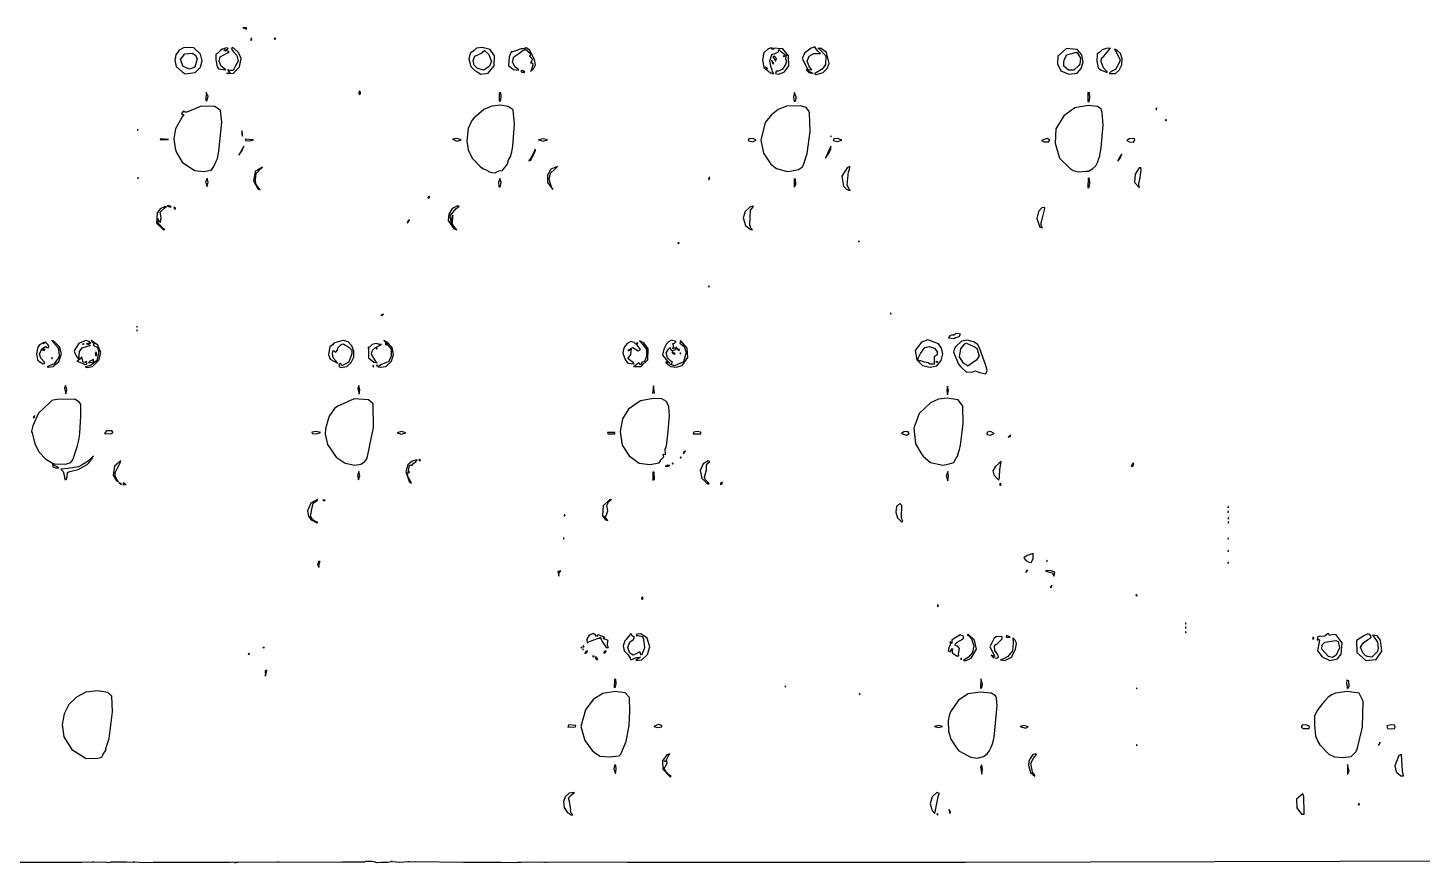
# Model space of a CAD drawing. Extents: x -33 to 316, y 14 to 132.
# Drawn here: x 132.1 to 222.3, y 13.9 to 68 of the extents above; entities that cross this region are included whole.
import ezdxf

# ---------------------------------------------------------------- set-up
doc = ezdxf.new("R2010")
doc.units = 0
doc.layers.add('Layer_1', color=7, linetype='CONTINUOUS')

msp = doc.modelspace()

# ---------------------------------------------------------------- linework, layer by layer
at = {"layer": 'Layer_1', "color": 7}
for points in [[(146.24125, 67.99885), (146.00614, 68.00085), (146.23317, 67.91825), (146.24117, 67.99845)], [(146.5988, 67.28781), (146.5565, 67.34631), (146.5142, 67.23548), (146.5565, 67.17698), (146.5988, 67.28781)], [(148.14397, 67.28581), (148.07317, 67.35881), (148.02567, 67.28361), (148.14396, 67.28561)], [(142.92006, 65.11359), (143.26356, 65.45709), (143.379344, 65.867499), (143.27156, 66.29152), (142.840395, 66.704658), (142.20541, 66.73408), (141.886874, 66.5538), (141.679953, 66.250261), (141.60907, 65.882487), (141.69865, 65.5095), (142.10959, 65.14276), (142.15379, 65.10686), (142.27021, 65.02606), (142.92009, 65.11356)], [(142.15511, 65.49314), (141.962765, 65.95495), (142.25141, 66.31914), (142.73644, 66.36804), (142.94537, 66.238374), (143.048984, 65.996905), (142.89361, 65.45084), (142.54923, 65.33443), (142.1551, 65.49318)], [(144.90547, 65.28912), (144.82337, 65.35462), (144.6117, 65.52827), (144.482214, 65.822098), (144.55, 66.11819), (145.0057, 66.39261), (145.119608, 66.456111), (145.0007, 66.52463), (144.82688, 66.52163), (144.78878, 66.56953), (144.94144, 66.61203), (145.07482, 66.67023), (144.93724, 66.71433), (144.78557, 66.64563), (144.66915, 66.63003), (144.54989, 66.50896), (144.3984, 66.36446), (144.25115, 66.27286), (144.26485, 65.9411), (144.34865, 65.48234), (144.42715, 65.33985), (144.90555, 65.28895)], [(145.39785, 65.06471), (145.793559, 65.470241), (145.89346, 66.02083), (145.730479, 66.41117), (145.44125, 66.67503), (145.318238, 66.721293), (145.27987, 66.63353), (145.4346, 66.43944), (145.59385, 66.23036), (145.64215, 66.13866), (145.69915, 65.84793), (145.54078, 65.54599), (145.376343, 65.24774), (145.1821, 65.24916), (145.00418, 65.27786), (145.12208, 65.16499), (145.18058, 65.12269), (145.05108, 65.08039), (144.94774, 65.03809), (145.39783, 65.06479)], [(161.88033, 65.08001), (162.2824, 65.546566), (162.29795, 66.18533), (162.012931, 66.594083), (161.4995, 66.72523), (161.123828, 66.683681), (160.98391, 66.54734), (160.89651, 66.46874), (160.71524, 66.36291), (160.62464, 65.99055), (160.755373, 65.490876), (161.02619, 65.24003), (161.16149, 65.16683), (161.414643, 65.002086), (161.88039, 65.07993)], [(161.20262, 65.37174), (160.973455, 65.589845), (160.90743, 65.88865), (161.01367, 66.16415), (161.50159, 66.39273), (161.56469, 66.47393), (161.63589, 66.53163), (161.92338, 66.28444), (161.98658, 66.1119), (162.05008, 65.91656), (162.09268, 65.84246), (161.97995, 65.53009), (161.602285, 65.264401), (161.20254, 65.3718)], [(164.80907, 65.34192), (164.95032, 65.6065), (164.88952, 65.93645), (164.57421, 66.5519), (164.334934, 66.708631), (164.19162, 66.66518), (164.10632, 66.64228), (164.02582, 66.65248), (163.48288, 66.46047), (163.37067, 66.45847), (163.23638, 66.10649), (163.2024, 65.55848), (163.52032, 65.31416), (163.87083, 65.27066), (163.81563, 65.33416), (163.62034, 65.47871), (163.452191, 65.810683), (163.55204, 66.12929), (163.86807, 66.33622), (164.0516, 66.48019), (164.1455, 66.56249), (164.25176, 66.58299), (164.27696, 66.64649), (164.61649, 66.34065), (164.61249, 66.23794), (164.55529, 66.17004), (164.66404, 66.06147), (164.75753, 65.97598), (164.69574, 65.84216), (164.63224, 65.74776), (164.69574, 65.73046), (164.76214, 65.72446), (164.78104, 65.57182), (164.68844, 65.30724), (164.619151, 65.16983), (164.8085, 65.34184)], [(180.38076, 65.05774), (180.29336, 65.16653), (180.25836, 65.27645), (180.20816, 65.43474), (180.10596, 65.86282), (180.23296, 66.27), (180.4654, 66.348), (180.67429, 66.46016), (180.699703, 66.598806), (180.77349, 66.52176), (180.91602, 66.41024), (181.161668, 66.243513), (181.13565, 66.02169), (181.15425, 65.94619), (181.18545, 65.82838), (181.12555, 65.63086), (180.93566, 65.33453), (180.67527, 65.20065), (180.51778, 65.19365), (180.485515, 65.053591), (180.69097, 64.99616), (181.070513, 65.157839), (181.33508, 65.55198), (181.33056, 66.197364), (180.94948, 66.64807), (180.2961, 66.68947), (180.3409, 66.64717), (180.3596, 66.60487), (180.25376, 66.62357), (180.194038, 66.709474), (180.00548, 66.65017), (179.729266, 66.385594), (179.62916, 65.93366), (179.71936, 65.44632), (180.14772, 65.09615), (180.25583, 65.05725), (180.38074, 65.05825)], [(180.3808, 65.72559), (180.3173, 65.78459), (180.2538, 65.87039), (180.2171, 65.90919), (180.3005, 65.68481), (180.3808, 65.72551)], [(180.53858, 66.00889), (180.41264, 66.16764), (180.298384, 66.1078), (180.36214, 66.05396), (180.40074, 66.00956), (180.48434, 65.84226), (180.53854, 66.00885)], [(181.09077, 66.17291), (181.04047, 66.22321), (180.97347, 66.15621), (181.09077, 66.17301)], [(182.83614, 65.27622), (182.68797, 65.46684), (182.5398, 65.83791), (182.65918, 66.17277), (182.954726, 66.348095), (183.25187, 66.35179), (183.39391, 66.34079), (183.19597, 66.52619), (183.09787, 66.65756), (183.030491, 66.767023), (182.79284, 66.68366), (182.349288, 66.372874), (182.2011, 66.01249), (182.57142, 65.3162), (182.8361, 65.2762)], [(183.566573, 65.11222), (183.819612, 65.371893), (183.944402, 65.700479), (183.782103, 66.40204), (183.444513, 66.676561), (183.217143, 66.68895), (183.296843, 66.64665), (183.726983, 66.19718), (183.722983, 65.62162), (183.508958, 65.327455), (183.141333, 65.1199), (182.998164, 65.045796), (183.110933, 64.98457), (183.566203, 65.11225)], [(200.00951, 65.0779), (200.260323, 65.364124), (200.39187, 65.77529), (200.307086, 66.246311), (199.99701, 66.6034), (199.32094, 66.6663), (198.75743, 66.17437), (198.736411, 65.664216), (198.95237, 65.22298), (199.467751, 65.005526), (200.00951, 65.07794)], [(199.45193, 65.25935), (199.143259, 65.519658), (199.13443, 65.7789), (199.17673, 65.98527), (199.34125, 66.25794), (199.65356, 66.35044), (199.85277, 66.41234), (200.00247, 66.41034), (200.217539, 66.03754), (200.17157, 65.65844), (200.10807, 65.5575), (199.78276, 65.2554), (199.4519, 65.2594)], [(201.93697, 65.15504), (201.88617, 65.21074), (201.71683, 65.41888), (201.5475, 65.82045), (201.57149, 66.036981), (201.72742, 66.16721), (202.16527, 66.67789), (201.87659, 66.66239), (201.62221, 66.56979), (201.48616, 66.45421), (201.3024, 66.31852), (201.2716, 65.84614), (201.3655, 65.41527), (201.52197, 65.28432), (201.94758, 65.11469), (201.93698, 65.15499)], [(202.48683, 65.05056), (202.7262, 65.26104), (202.898206, 65.616488), (202.921184, 66.002293), (202.80406, 66.349011), (202.55576, 66.5872), (202.41585, 66.6308), (202.47946, 66.5073), (202.67691, 66.15507), (202.78777, 65.91292), (202.71037, 65.68533), (202.477289, 65.314229), (202.19791, 65.17655), (202.07145, 65.05725), (202.48676, 65.05025)], [(164.26552, 65.13964), (164.11775, 65.24961), (164.002445, 65.212071), (164.07185, 65.126), (164.26548, 65.1396)], [(179.87191, 65.39892), (179.84211, 65.48722), (179.91311, 65.42272), (179.94186, 65.33759), (179.87191, 65.39892)], [(182.91728, 65.05342), (182.4723, 65.29204), (182.63967, 65.11944), (182.91728, 65.05344)], [(143.76247, 63.58016), (143.64376, 63.83271), (143.62146, 63.29073), (143.70276, 63.30543), (143.76246, 63.58015)], [(153.628293, 63.87125), (153.538204, 63.910613), (153.517753, 63.79765), (153.538353, 63.68488), (153.611953, 63.73568), (153.628353, 63.87129)], [(162.7278, 63.53266), (162.693629, 63.812128), (162.60293, 63.77196), (162.58673, 63.28822), (162.67143, 63.26002), (162.72783, 63.53269)], [(181.79444, 63.2846), (181.82014, 63.51397), (181.70977, 63.81031), (181.65077, 63.5422), (181.67897, 63.24587), (181.79438, 63.28457)], [(200.82715, 63.48222), (200.790696, 63.797803), (200.70145, 63.81031), (200.68665, 63.24587), (200.77135, 63.21767), (200.82715, 63.48225)], [(143.95124, 58.79311), (144.10802, 58.99501), (144.24752, 59.26453), (144.31012, 59.40731), (144.36682, 59.54489), (144.45842, 60.02114), (144.65151, 61.89325), (144.56231, 62.64597), (144.19801, 62.92067), (143.30382, 62.94097), (142.3752, 62.54769), (142.23849, 62.53709), (142.209709, 62.620229), (142.10424, 62.55459), (142.030509, 62.44959), (142.11124, 62.41299), (142.1909, 62.373278), (142.08924, 62.24289), (141.6436, 61.46049), (141.549983, 60.810525), (141.62, 60.21165), (141.6873, 59.96887), (142.0855, 59.31081), (142.87218, 58.76231), (143.487538, 58.696853), (143.95102, 58.79311)], [(162.40666, 58.66049), (162.56674, 58.75139), (162.80189, 58.77649), (162.85479, 58.84479), (163.13159, 59.18993), (163.17989, 59.32751), (163.18789, 59.40711), (163.34571, 59.6919), (163.35691, 59.7631), (163.41811, 59.95749), (163.48911, 60.35966), (163.59097, 61.76399), (163.50787, 62.69532), (163.178347, 62.921569), (162.68867, 63.000439), (162.130631, 62.931099), (161.59602, 62.71272), (160.94943, 62.16162), (160.83027, 61.99831), (160.59172, 61.49797), (160.49632, 60.6819), (160.579425, 60.105176), (160.84256, 59.55915), (161.36965, 59.0262), (161.44215, 58.9627), (161.53605, 58.8979), (161.68777, 58.8344), (161.85105, 58.7722), (161.90865, 58.7108), (162.10521, 58.634), (162.37689, 58.6107), (162.40629, 58.6606)], [(181.54497, 58.75741), (181.97425, 58.83811), (182.22097, 59.01562), (182.30397, 59.1957), (182.49109, 59.73415), (182.53009, 59.87885), (182.72269, 61.288498), (182.67487, 62.5097), (182.61797, 62.66422), (182.456776, 62.844531), (182.099085, 62.964495), (181.20217, 62.94305), (180.653079, 62.720568), (180.21102, 62.37408), (179.81452, 61.88387), (179.53446, 60.73918), (179.712381, 59.891364), (180.1868, 59.18172), (180.549571, 58.898866), (180.93458, 58.78909), (181.16923, 58.72159), (181.26353, 58.70979), (181.545, 58.75739)], [(200.5923, 58.73434), (200.75832, 58.73234), (200.84562, 58.78204), (201.02366, 58.90771), (201.21096, 59.0797), (201.33398, 59.32326), (201.41538, 59.55609), (201.46158, 59.72542), (201.56158, 60.25459), (201.687045, 61.703135), (201.61868, 62.52564), (201.56128, 62.73321), (201.320848, 62.906363), (200.7219, 62.98266), (199.857595, 62.825623), (199.1309, 62.31412), (198.63186, 61.46886), (198.56993, 60.545729), (198.8617, 59.57726), (199.54776, 58.90953), (199.75423, 58.77453), (200.094945, 58.677311), (200.59223, 58.73463)], [(205.12838, 62.82581), (205.08358, 62.72202), (205.13488, 62.72302), (205.12788, 62.82532)], [(139.21939, 61.44762), (139.19379, 61.42202), (139.21599, 61.36642), (139.21899, 61.44752)], [(205.7808, 62.03226), (205.7385, 62.07456), (205.6962, 62.03226), (205.7385, 61.98996), (205.7808, 62.03226)], [(141.2013, 60.78352), (140.68508, 60.82852), (140.65198, 60.76072), (141.20131, 60.78352)], [(145.98497, 61.18566), (145.93427, 61.33953), (145.94227, 61.14333), (145.99297, 60.98945), (145.98497, 61.18566)], [(146.70464, 60.763), (146.1561, 60.8077), (146.177421, 60.718911), (146.43767, 60.70108), (146.70464, 60.76298)], [(160.14547, 60.76243), (159.87483, 60.84713), (159.58142, 60.78773), (159.87736, 60.67776), (160.14547, 60.76246)], [(165.72541, 60.75183), (165.43714, 60.82593), (165.14886, 60.75183), (165.43714, 60.67773), (165.72541, 60.75183)], [(179.23017, 60.7307), (179.00497, 60.83695), (178.749308, 60.812359), (178.70114, 60.70322), (178.98542, 60.63542), (179.23017, 60.73072)], [(184.09272, 61.0243), (184.06712, 60.9987), (184.08932, 60.9431), (184.09232, 61.0242)], [(184.7623, 60.7413), (184.51272, 60.8388), (184.247373, 60.819789), (184.21583, 60.70411), (184.50297, 60.64411), (184.7623, 60.74121)], [(198.23716, 60.7357), (198.059, 60.83934), (197.69514, 60.72172), (197.85389, 60.62732), (198.158426, 60.634985), (198.23716, 60.73574)], [(203.74103, 60.7307), (203.692335, 60.841519), (203.38897, 60.8122), (203.219501, 60.720714), (203.36777, 60.62955), (203.651641, 60.613243), (203.741, 60.73069)], [(145.94198, 60.0231), (146.08063, 60.34832), (145.75214, 59.7641), (145.94198, 60.0231)], [(164.64258, 59.43968), (164.94724, 60.0641), (164.936435, 60.143251), (164.8251, 59.9009), (164.6276, 59.55664), (164.5058, 59.39176), (164.64258, 59.43966)], [(183.95848, 59.91564), (184.06632, 60.17965), (184.06432, 60.33897), (183.99692, 60.22256), (183.84795, 59.86738), (183.72573, 59.57105), (183.95814, 59.91564)], [(202.79559, 59.57586), (202.90187, 59.84044), (202.83597, 59.76884), (202.68461, 59.50426), (202.64401, 59.36559), (202.79563, 59.57585)], [(146.99573, 57.69178), (146.837901, 57.895943), (146.81547, 58.18697), (146.86107, 58.57991), (147.18088, 58.90308), (147.27618, 58.98268), (146.81077, 58.70081), (146.701366, 58.112426), (146.96949, 57.58633), (147.124424, 57.509774), (146.99579, 57.69175)], [(165.96389, 57.74598), (165.82938, 58.20297), (165.928645, 58.59754), (166.20485, 58.85672), (166.36858, 59.02649), (165.93424, 58.86264), (165.728075, 58.471076), (165.73275, 57.99159), (166.07846, 57.54489), (165.96389, 57.74598)], [(185.26467, 57.53497), (185.12521, 57.82708), (185.20921, 58.67783), (185.26891, 58.84111), (185.29391, 59.02628), (185.10988, 58.94128), (184.779249, 58.411879), (184.88055, 57.76487), (185.07105, 57.56074), (185.20682, 57.50174), (185.312761, 57.465703), (185.26472, 57.53504)], [(204.01339, 57.70243), (203.99989, 57.90689), (204.08009, 58.32811), (204.14699, 58.79378), (204.133844, 58.940939), (204.00822, 58.9449), (203.766213, 58.542558), (203.72045, 58.00379), (204.03657, 57.65164), (204.01327, 57.70244)], [(139.24896, 58.28783), (139.23236, 58.32763), (139.19046, 58.26193), (139.24896, 58.28783)], [(143.76247, 58.01045), (143.70307, 58.27817), (143.5931, 58.01045), (143.70307, 57.74273), (143.76247, 58.01045)], [(162.7191, 57.98363), (162.6325, 58.25665), (162.5584, 57.99954), (162.578533, 57.727459), (162.67026, 57.70122), (162.71906, 57.98363)], [(176.23084, 58.30679), (176.18984, 58.30679), (176.14884, 58.17979), (176.18984, 58.17979), (176.23084, 58.30679)], [(181.78556, 57.8518), (181.77346, 58.219136), (181.69146, 58.22099), (181.67896, 57.70011), (181.78549, 57.8518)], [(200.8194, 57.92484), (200.809675, 58.245521), (200.7215, 58.2642), (200.6876, 57.65695), (200.776563, 57.671274), (200.81943, 57.92484)], [(158.11347, 57.0415), (158.04997, 57.0793), (157.98647, 57.0171), (158.04997, 56.9793), (158.11347, 57.0415)], [(140.947298, 54.96266), (140.868098, 55.00496), (140.550348, 55.33027), (140.504448, 55.54193), (140.506448, 55.66113), (140.566248, 55.52355), (140.678072, 55.400489), (140.714798, 55.72463), (140.661898, 56.06454), (140.969448, 56.37225), (141.074648, 56.44835), (140.933618, 56.42555), (140.661762, 56.292772), (140.465088, 56.031946), (140.416588, 55.36979), (140.870398, 54.92032), (140.947598, 54.96262)], [(141.37064, 56.44431), (141.23555, 56.48161), (141.111638, 56.473198), (141.20125, 56.44431), (141.33634, 56.40701), (141.37054, 56.44431)], [(141.6458, 56.33847), (141.5508, 56.40197), (141.5612, 56.33847), (141.6562, 56.27497), (141.6458, 56.33847)], [(159.722138, 55.08614), (159.584548, 55.30616), (159.598548, 55.87268), (159.534064, 55.756865), (159.533248, 55.41566), (159.511648, 55.32796), (159.427248, 55.839), (159.814538, 56.32092), (160.011779, 56.452686), (159.863338, 56.47256), (159.563366, 56.302459), (159.340358, 55.94563), (159.301958, 55.54129), (159.654188, 55.00079), (159.847708, 54.926846), (159.722088, 55.08619)], [(178.890308, 55.03674), (178.814208, 55.23943), (178.844208, 55.78183), (178.857096, 56.193184), (178.965308, 56.33735), (179.050658, 56.467459), (178.838378, 56.41225), (178.512502, 56.123896), (178.392118, 55.71699), (178.531367, 55.212194), (178.856848, 54.95093), (178.981188, 54.92603), (178.890388, 55.03668)], [(197.73747, 55.0493), (197.66957, 55.22507), (197.66957, 55.3944), (197.73797, 55.63139), (197.91138, 56.3015), (197.897411, 56.382799), (197.72673, 56.3635), (197.491641, 56.110323), (197.39366, 55.66933), (197.58085, 55.10014), (197.73751, 55.04934)], [(156.79879, 55.57647), (156.71509, 55.51887), (156.63279, 55.3707), (156.71649, 55.4283), (156.79879, 55.57646)], [(185.900288, 54.18167), (185.883688, 54.22147), (185.841788, 54.15577), (185.900288, 54.18167)], [(174.242468, 54.07364), (174.200168, 54.11594), (174.157868, 54.07364), (174.200168, 54.03134), (174.242468, 54.07364)], [(176.20596, 51.26067), (176.18936, 51.30047), (176.14756, 51.23477), (176.20606, 51.26067)], [(155.1078, 49.4726), (154.94593, 49.4033), (155.01953, 49.3822), (155.10783, 49.4726)], [(187.94505, 49.55191), (187.91945, 49.52631), (187.94165, 49.47071), (187.94465, 49.55181)], [(139.17705, 48.70526), (139.15145, 48.67966), (139.17365, 48.62406), (139.17665, 48.70516)], [(139.17705, 48.45126), (139.15145, 48.42566), (139.17365, 48.37006), (139.17665, 48.45126)], [(192.03003, 47.88809), (192.12803, 47.96209), (192.24383, 47.98479), (192.36811, 48.02789), (192.44581, 48.16959), (192.25286, 48.22759), (192.15216, 48.18919), (192.02082, 48.12369), (191.92772, 48.11309), (191.86752, 48.11509), (191.77192, 48.06219), (191.68642, 47.93024), (192.02999, 47.88814)], [(133.17917, 46.28817), (133.18117, 46.35727), (132.94341, 46.61887), (132.90341, 46.68067), (132.84011, 46.88059), (133.00446, 47.22058), (133.238681, 47.377486), (133.34811, 47.32143), (133.43341, 47.28973), (133.45951, 47.41673), (133.39541, 47.51193), (133.30581, 47.59663), (133.24231, 47.68133), (133.17881, 47.61783), (133.10471, 47.55763), (133.08351, 47.58233), (133.13641, 47.64033), (132.8406, 47.49221), (132.73335, 47.32665), (132.64725, 46.89895), (132.71635, 46.51615), (132.86569, 46.38944), (133.09415, 46.24756), (133.17885, 46.28816)], [(133.15451, 47.11434), (133.22151, 47.20194), (133.01776, 47.16274), (133.15455, 47.11434)], [(133.71616, 46.07528), (134.09847, 46.418076), (134.27942, 46.90782), (134.138735, 47.367828), (133.80569, 47.7062), (133.638213, 47.763425), (133.70799, 47.6819), (134.045419, 47.28774), (134.1138, 46.84603), (134.0981, 46.69185), (133.78949, 46.2575), (133.58493, 46.1712), (133.47559, 46.1361), (133.33491, 46.0597), (133.41991, 46.036), (133.71624, 46.0753)], [(135.40628, 46.74509), (135.425053, 47.057824), (135.61796, 47.28556), (135.95926, 47.40614), (136.137256, 47.433765), (136.02936, 47.47744), (135.897618, 47.544679), (136.02236, 47.59688), (136.16347, 47.59688), (136.03804, 47.69724), (135.84754, 47.76414), (135.42682, 47.59651), (135.38032, 47.55561), (135.25332, 47.38482), (135.12632, 47.17522), (135.08092, 47.08042), (135.12322, 46.95381), (135.21092, 46.78432), (135.3881, 46.53816), (135.4061, 46.74494)], [(135.626, 47.56277), (135.7276, 47.56277), (135.6768, 47.51197), (135.626, 47.56277)], [(136.28144, 46.09148), (136.69604, 46.49259), (136.811408, 46.988159), (136.61764, 47.46263), (136.18481, 47.76562), (136.25891, 47.68172), (136.38813, 47.576769), (136.32241, 47.48618), (136.38491, 47.42858), (136.579631, 47.334604), (136.67671, 47.03593), (136.557763, 46.482319), (136.21506, 46.19957), (136.12126, 46.15727), (135.98118, 46.11427), (135.80376, 46.07257), (135.94484, 46.030345), (136.28137, 46.09147)], [(136.55682, 46.85937), (136.50522, 47.02539), (136.44012, 46.92629), (136.49172, 46.76028), (136.55682, 46.85938)], [(152.73187, 46.09105), (153.024499, 46.349314), (153.19694, 46.69859), (153.197817, 47.081383), (153.059366, 47.425664), (152.816832, 47.676388), (152.50546, 47.77851), (152.17361, 47.68951), (151.89096, 47.59671), (151.80866, 47.48702), (151.63121, 47.36716), (151.60111, 47.14383), (151.59411, 47.08873), (151.56511, 46.99923), (151.54011, 46.83211), (151.66203, 46.55353), (152.14035, 46.30704), (152.02887, 46.45504), (151.85019, 46.645953), (151.80618, 46.92484), (151.861823, 47.127163), (151.9458, 47.08521), (152.025941, 47.017533), (152.13846, 47.14991), (152.14886, 47.29757), (152.25122, 47.38547), (152.37973, 47.49927), (152.49485, 47.55407), (152.85938, 47.34347), (153.055513, 47.134169), (153.06317, 46.93098), (152.86799, 46.369), (152.4153, 46.13189), (152.3798, 46.20409), (152.3507, 46.28839), (152.21659, 46.24199), (152.24339, 46.15599), (152.21019, 46.09249), (152.37104, 46.03029), (152.73157, 46.09109)], [(154.60562, 46.41387), (154.33821, 46.87325), (154.404321, 47.143233), (154.5908, 47.30484), (154.9808, 47.51671), (154.83951, 47.50131), (154.81481, 47.52251), (154.70407, 47.55171), (154.62507, 47.57691), (154.37468, 47.51261), (154.19938, 47.33968), (154.15748, 47.32638), (154.09178, 47.30468), (154.13118, 47.25778), (154.13118, 47.12047), (154.137858, 46.654578), (154.47599, 46.36705), (154.692339, 46.316563), (154.60562, 46.41375)], [(154.70564, 47.25794), (154.68694, 47.30024), (154.64214, 47.25794), (154.66084, 47.21564), (154.70564, 47.25794)], [(155.26869, 46.09005), (155.618293, 46.421782), (155.751409, 46.867173), (155.66259, 47.316249), (155.34639, 47.65904), (155.129241, 47.763701), (155.21933, 47.68474), (155.59611, 47.21563), (155.60335, 46.781013), (155.45573, 46.40071), (155.25089, 46.32661), (154.9717, 46.20466), (154.74798, 46.06141), (154.90883, 46.03521), (155.26867, 46.09001)], [(155.31947, 47.5049), (155.22817, 47.5714), (155.27957, 47.46964), (155.31937, 47.50494)], [(171.25876, 46.33857), (171.02964, 46.52086), (170.92677, 46.60926), (171.01827, 46.70076), (171.10977, 46.87166), (171.13737, 47.09391), (171.149808, 47.207166), (171.08447, 47.16911), (170.93757, 47.069429), (171.00127, 47.18721), (171.23675, 47.30516), (171.5904, 47.10815), (171.74475, 47.18835), (171.55566, 47.43648), (171.34238, 47.64558), (171.11422, 47.71188), (170.88763, 47.5743), (170.70291, 47.35368), (170.64591, 47.19547), (170.60731, 46.94321), (170.74889, 46.54493), (170.8981, 46.32746), (170.958, 46.29816), (171.13791, 46.28516), (171.326023, 46.251698), (171.25867, 46.33846)], [(171.77383, 46.07535), (172.214575, 46.526911), (172.2454, 47.22379), (171.966139, 47.615173), (171.67226, 47.74986), (171.86523, 47.53105), (172.129393, 47.179413), (172.12114, 46.74433), (171.996668, 46.401688), (171.8687, 46.36899), (171.8434, 46.36399), (171.73641, 46.20008), (171.70251, 46.26358), (171.63901, 46.32708), (171.57551, 46.28478), (171.34364, 46.09978), (171.27914, 46.07768), (171.7738, 46.07568)], [(171.57547, 47.5991), (171.53317, 47.6389), (171.49087, 47.5729), (171.53317, 47.5331), (171.57547, 47.5991)], [(174.44745, 46.14535), (174.798905, 46.661539), (174.75604, 47.27648), (174.32682, 47.77816), (174.27832, 47.56346), (174.37692, 47.53376), (174.575415, 47.38672), (174.70014, 47.00175), (174.52074, 46.384868), (173.94555, 46.13874), (173.69218, 46.20824), (173.75568, 46.28434), (173.816183, 46.345393), (173.69688, 46.42521), (173.48076, 46.64356), (173.412493, 46.972196), (173.55586, 47.21747), (173.67044, 47.30757), (173.69364, 47.20867), (173.81167, 47.099921), (174.01523, 47.18927), (174.08663, 47.34534), (173.89344, 47.25004), (173.84094, 47.23244), (173.87584, 47.36411), (173.88284, 47.51207), (173.821883, 47.553058), (173.93254, 47.60447), (174.048224, 47.704396), (173.74024, 47.7848), (173.56117, 47.6914), (173.42533, 47.55033), (173.24519, 47.2016), (173.15859, 46.81464), (173.51469, 46.40458), (173.63478, 46.29729), (173.50423, 46.35019), (173.372656, 46.396953), (173.40159, 46.31719), (173.713026, 46.075365), (174.0455, 46.04357), (174.44766, 46.14538)], [(173.98565, 46.93497), (173.86147, 46.98367), (173.779135, 47.000233), (173.83717, 46.92447), (173.96134, 46.87577), (173.98564, 46.93497)], [(174.25726, 47.19584), (174.11547, 47.22414), (174.2474, 47.11288), (174.2574, 47.19588)], [(174.3319, 46.97427), (174.2848, 46.95647), (174.3628, 46.87847), (174.3319, 46.97427)], [(190.9286, 46.13455), (191.193689, 46.463088), (191.3019, 46.89586), (191.22853, 47.263073), (191.026641, 47.551764), (190.32863, 47.8083), (189.92175, 47.67072), (189.528143, 47.129671), (189.61641, 46.51714), (189.987635, 46.145568), (190.49926, 46.03174), (190.9286, 46.13455)], [(190.45984, 46.23395), (190.36564, 46.31215), (190.12883, 46.36245), (189.88918, 46.44995), (189.79998, 46.45395), (189.71158, 46.45695), (189.70458, 46.62361), (189.87235, 46.93064), (190.13514, 47.31688), (190.424474, 47.372693), (190.76972, 47.26838), (190.94516, 47.02837), (190.935359, 46.848559), (190.75815, 46.71113), (190.74495, 46.47061), (190.75505, 46.22839), (190.45968, 46.23439)], [(194.09083, 45.60239), (194.17063, 45.83683), (194.08533, 46.14898), (193.7117, 47.23681), (193.574999, 47.499514), (193.30119, 47.68244), (192.874109, 47.796041), (192.52166, 47.72494), (192.14944, 47.38778), (192.05974, 47.26465), (191.98904, 47.01104), (192.32516, 46.23855), (192.47718, 46.05519), (192.842021, 45.710543), (193.24713, 45.73185), (193.43123, 45.808095), (193.67344, 45.69165), (194.0908, 45.60245)], [(192.85014, 46.19724), (192.65234, 46.3066), (192.3823, 46.71394), (192.483329, 47.232285), (192.74206, 47.55431), (192.83536, 47.60101), (193.3206, 47.37806), (193.49924, 47.27608), (193.65887, 46.78031), (193.47761, 46.49661), (193.37624, 46.43131), (192.93712, 46.11494), (192.85022, 46.19724)], [(133.68714, 46.62267), (133.66844, 46.66497), (133.62364, 46.62267), (133.64234, 46.58037), (133.68714, 46.62267)], [(135.89196, 46.24197), (135.93086, 46.32667), (135.890925, 46.40849), (135.80968, 46.33857), (135.68139, 46.37027), (135.61759, 46.5912), (135.595043, 46.70467), (135.48641, 46.5806), (135.33716, 46.4536), (135.256218, 46.421388), (135.38766, 46.3852), (135.56749, 46.318), (135.79681, 46.2241), (135.89201, 46.2419)], [(136.35276, 46.38917), (136.33816, 46.53819), (136.22636, 46.47369), (136.09918, 46.43259), (136.02848, 46.31454), (136.35281, 46.38914)], [(154.494, 46.11497), (154.4255, 46.15727), (154.4093, 46.11497), (154.4778, 46.07267), (154.494, 46.11497)], [(154.72683, 46.15727), (154.68203, 46.19957), (154.66333, 46.15727), (154.70813, 46.11497), (154.72683, 46.15727)], [(190.8795, 46.364), (190.9218, 46.4325), (190.9641, 46.4163), (190.9218, 46.3478), (190.8795, 46.364)], [(134.60977, 44.60686), (134.53377, 44.86619), (134.45687, 44.67909), (134.55723, 44.32261), (134.60973, 44.60686)], [(153.57515, 44.57026), (153.521523, 44.84716), (153.45333, 44.65456), (153.52713, 44.29473), (153.57513, 44.57028)], [(172.65479, 44.37882), (172.57579, 44.83299), (172.52409, 44.35301), (172.65477, 44.37881)], [(191.67515, 44.52786), (191.62, 44.807059), (191.56545, 44.53806), (191.62025, 44.25231), (191.67505, 44.52786)], [(134.533795, 39.77106), (134.871055, 39.870143), (134.986945, 40.02606), (135.039445, 40.16529), (135.290925, 40.88777), (135.366025, 41.22643), (135.404925, 41.41693), (135.464225, 41.77677), (135.521525, 42.86404), (135.528525, 43.65498), (135.405125, 43.78381), (135.129955, 43.96524), (133.985425, 43.93894), (133.738485, 43.90844), (133.644685, 43.88014), (133.490245, 43.72966), (132.784445, 43.07428), (132.415115, 42.24246), (132.321115, 41.90927), (132.328115, 41.85887), (132.377415, 41.78987), (132.542805, 41.07372), (132.827114, 40.531018), (133.244345, 40.1071), (133.687055, 39.82298), (133.827705, 39.79268), (134.533715, 39.77108)], [(153.647295, 39.76806), (153.880135, 39.92333), (154.028295, 40.10728), (154.079495, 40.25181), (154.466735, 42.13564), (154.436435, 43.66677), (154.148115, 43.92871), (153.210325, 43.99961), (152.154025, 43.51514), (151.940465, 43.36333), (151.594085, 42.86095), (151.555285, 42.73834), (151.359065, 42.04803), (151.328365, 41.71233), (151.493525, 41.04584), (152.049555, 40.21946), (152.629013, 39.823554), (153.264675, 39.68927), (153.647265, 39.76807)], [(172.951465, 39.85076), (173.032165, 39.98376), (173.044065, 40.02136), (173.242935, 40.23923), (173.199735, 40.39343), (173.247135, 40.41633), (173.359065, 40.39033), (173.366065, 40.44323), (173.336665, 40.74484), (173.418065, 40.94094), (173.517265, 41.69206), (173.608965, 42.89979), (173.575555, 43.486424), (173.432788, 43.826353), (173.123606, 43.982333), (172.590955, 44.01712), (171.747629, 43.863099), (170.974075, 43.31379), (170.584365, 42.69876), (170.429405, 41.87326), (170.555929, 40.992495), (171.011215, 40.29455), (171.659625, 39.8181), (172.349015, 39.7359), (172.950955, 39.8507)], [(191.714745, 39.78886), (192.020291, 39.870408), (192.089325, 40.00084), (192.169325, 40.1608), (192.250125, 40.28886), (192.326425, 40.51453), (192.387025, 40.71748), (192.444225, 40.99265), (192.629411, 42.370856), (192.611445, 43.50847), (192.307169, 43.919966), (191.592545, 44.04065), (191.026293, 43.966805), (190.507635, 43.73699), (189.771144, 43.044564), (189.437815, 42.09332), (189.540345, 41.07732), (189.954025, 40.38646), (190.032725, 40.28676), (190.519565, 39.8682), (191.302725, 39.70501), (191.714675, 39.78881)], [(132.53309, 42.81098), (132.54949, 42.91549), (132.46659, 42.83279), (132.45109, 42.730983), (132.53309, 42.81099)], [(137.46539, 41.71723), (137.619671, 41.815494), (137.52229, 41.92242), (137.18077, 41.917045), (137.04346, 41.74202), (137.46536, 41.71722)], [(151.0359, 41.8076), (150.77424, 41.8817), (150.4723, 41.8394), (150.501115, 41.741238), (150.76132, 41.72106), (151.0359, 41.80766)], [(156.54714, 41.797), (156.27197, 41.8817), (155.9968, 41.797), (156.27197, 41.7123), (156.54714, 41.797)], [(170.08452, 41.73123), (170.07952, 41.81633), (169.5998, 41.81433), (169.6206, 41.71763), (170.08483, 41.73173)], [(175.63793, 41.73166), (175.644805, 41.842944), (175.40493, 41.87568), (175.171616, 41.842693), (175.14756, 41.73148), (175.63793, 41.73148)], [(189.12264, 41.75463), (189.040635, 41.870394), (188.77842, 41.86222), (188.6358, 41.75582), (188.9533, 41.64459), (189.12264, 41.75463)], [(194.62597, 41.75463), (194.40325, 41.87327), (194.171035, 41.840549), (194.1553, 41.6889), (194.40325, 41.636), (194.62597, 41.75464)], [(195.67978, 41.55404), (195.69438, 41.65284), (195.53611, 41.51313), (195.67975, 41.55413)], [(174.6658, 40.6182), (174.54205, 40.5384), (174.50715, 40.447409), (174.57755, 40.5026), (174.66575, 40.6182)], [(134.100375, 39.5216), (133.906355, 39.63145), (133.729465, 39.72665), (133.687165, 39.76495), (133.718865, 39.59427), (133.875115, 39.53077), (134.100355, 39.52177)], [(134.63848, 38.95226), (134.65298, 39.21685), (134.81775, 39.28275), (135.35995, 39.41858), (135.92382, 39.73415), (136.04958, 39.84613), (136.2435, 40.11423), (136.341448, 40.292745), (136.1632, 40.12713), (135.95336, 39.93431), (135.82939, 39.85461), (135.56883, 39.70294), (135.3804, 39.59686), (134.67314, 39.48745), (134.23717, 39.44735), (134.36958, 39.29933), (134.44908, 39.05238), (134.47728, 38.77722), (134.57677, 38.766058), (134.6384, 38.95222)], [(137.9628, 38.61588), (137.8969, 38.70778), (137.73692, 39.001824), (137.75118, 39.21375), (137.79348, 39.31015), (137.87818, 39.47907), (137.96818, 39.63664), (138.08988, 39.88487), (138.10988, 39.97427), (137.708584, 39.640793), (137.61493, 39.05275), (137.8237, 38.67829), (137.96287, 38.61583)], [(156.8448, 38.69778), (156.67214, 39.00469), (156.78803, 39.67154), (156.86933, 39.71024), (156.93413, 39.68264), (157.04439, 39.8123), (157.21924, 39.96356), (157.28534, 40.04846), (156.972616, 39.964854), (156.6761, 39.71777), (156.54714, 39.29072), (156.7682, 38.63226), (156.91795, 38.536809), (156.8448, 38.69776)], [(157.51269, 40.02215), (157.45729, 40.06765), (157.40189, 40.02215), (157.45729, 39.97665), (157.51269, 40.02215)], [(173.641615, 39.67616), (173.519205, 39.70716), (173.330746, 39.632911), (173.456005, 39.60346), (173.641595, 39.67616)], [(173.861465, 39.80826), (173.842765, 39.85056), (173.797965, 39.80826), (173.816665, 39.76596), (173.861465, 39.80826)], [(174.36947, 40.18831), (174.35077, 40.23061), (174.30597, 40.18831), (174.32467, 40.14601), (174.36947, 40.18831)], [(176.1898, 38.48488), (176.0979, 38.60129), (175.91799, 38.7628), (175.89349, 38.93229), (176.02167, 39.39223), (176.01267, 39.72723), (176.09617, 39.83613), (176.225504, 39.94183), (176.11507, 39.97658), (175.804839, 39.78849), (175.61454, 39.35011), (175.706588, 38.856211), (175.99908, 38.57376), (176.09678, 38.48926), (176.18958, 38.48526)], [(194.97654, 38.92736), (195.00284, 39.42635), (195.05994, 39.7777), (195.07994, 39.93435), (194.94235, 39.8179), (194.70558, 39.59242), (194.553825, 39.333633), (194.60187, 39.08101), (194.79338, 38.85736), (194.93645, 38.72784), (194.97655, 38.92736)], [(203.664135, 39.77153), (203.630235, 39.84963), (203.494765, 39.6441), (203.579465, 39.6168), (203.664165, 39.77153)], [(153.5838, 39.02726), (153.5097, 39.29142), (153.423, 39.01315), (153.4971, 38.74899), (153.5838, 39.02726)], [(156.80114, 39.2545), (156.68825, 39.3275), (156.76125, 39.21461), (156.80105, 39.25441)], [(172.65044, 38.77364), (172.63314, 39.25701), (172.54974, 39.25701), (172.53494, 38.7349), (172.65035, 38.7736)], [(191.6838, 39.00549), (191.6248, 39.29933), (191.51444, 38.99675), (191.64356, 38.68681), (191.68376, 39.00549)], [(138.11406, 38.51658), (138.00946, 38.55528), (138.1533, 38.45417), (138.1141, 38.51657)], [(138.44964, 38.44858), (138.25363, 38.5487), (138.25963, 38.43142), (138.45012, 38.44862)], [(177.03334, 38.51158), (177.042814, 38.59421), (176.92973, 38.53548), (176.91893, 38.45178), (177.03338, 38.51148)], [(195.09164, 38.45258), (195.03874, 38.52668), (194.98584, 38.45258), (195.03874, 38.37848), (195.09164, 38.45258)], [(150.8533, 35.9974), (150.7725, 36.0397), (150.54263, 36.16663), (150.37593, 36.39641), (150.41333, 36.48141), (150.46753, 36.84987), (150.56663, 37.23234), (150.81102, 37.40883), (150.84062, 37.47733), (150.401033, 37.249569), (150.19864, 36.73392), (150.248161, 36.385296), (150.42111, 36.16271), (150.744193, 35.97838), (150.8533, 35.99736)], [(151.3248, 37.42374), (151.19427, 37.43274), (151.28617, 37.39414), (151.32477, 37.42354)], [(169.62814, 36.11668), (169.5223, 36.25106), (169.422174, 36.379059), (169.5117, 36.42803), (169.6194, 36.74909), (169.5633, 37.08292), (169.67785, 37.29686), (169.86094, 37.48451), (169.73394, 37.45671), (169.333215, 37.058906), (169.29213, 36.43374), (169.48682, 36.159145), (169.62811, 36.11669)], [(188.72047, 36.0851), (188.65547, 36.19542), (188.63487, 36.31389), (188.66117, 37.08749), (188.520166, 37.229106), (188.31944, 37.01709), (188.264103, 36.656634), (188.38554, 36.28498), (188.54049, 36.12623), (188.59339, 36.08213), (188.65689, 36.03983), (188.72039, 36.08523)], [(209.78905, 37.0208), (209.76345, 36.9952), (209.78565, 36.9396), (209.78865, 37.0207)], [(166.87647, 36.46752), (166.83417, 36.48372), (166.79187, 36.41522), (166.83417, 36.39902), (166.87647, 36.46752)], [(209.78905, 36.72448), (209.76345, 36.69888), (209.78565, 36.64328), (209.78865, 36.72438)], [(209.78817, 36.30401), (209.76687, 36.25111), (209.78817, 36.19821), (209.78817, 36.30404)], [(209.78817, 36.05031), (209.76687, 35.99741), (209.78817, 35.94451), (209.78817, 36.05034)], [(166.77839, 34.98923), (166.75279, 34.96363), (166.77499, 34.90803), (166.77799, 34.98913)], [(209.78905, 34.98923), (209.76345, 34.96363), (209.78565, 34.90803), (209.78865, 34.98913)], [(150.92527, 33.12716), (150.96367, 33.37512), (151.013529, 33.461963), (150.90267, 33.47538), (150.837259, 33.258733), (150.95487, 33.07636), (150.92527, 33.12716)], [(197.05786, 33.43141), (197.15596, 33.6669), (197.14566, 33.77537), (197.15166, 33.98224), (197.01958, 33.93644), (196.77564, 33.85984), (196.55274, 33.70486), (196.68897, 33.52259), (196.91122, 33.39364), (197.05782, 33.43144)], [(198.06272, 33.55001), (198.03712, 33.52441), (198.05932, 33.46881), (198.06232, 33.54991)], [(209.78905, 34.1849), (209.76345, 34.1593), (209.78565, 34.1037), (209.78865, 34.1848)], [(209.78905, 33.42291), (209.76345, 33.39731), (209.78565, 33.34171), (209.78865, 33.42281)], [(166.44911, 32.5944), (166.48621, 32.73876), (166.58011, 32.86402), (166.39849, 32.81832), (166.45909, 32.52601), (166.44909, 32.59441)], [(196.78771, 32.89723), (196.71981, 32.86343), (196.682123, 32.766354), (196.74771, 32.80013), (196.78771, 32.89723)], [(198.53503, 32.6253), (198.55793, 32.77224), (198.24862, 32.88851), (197.95831, 32.85751), (198.12173, 32.78971), (198.400345, 32.741338), (198.45714, 32.60733), (198.50194, 32.50635), (198.53504, 32.62527)], [(198.35231, 31.80953), (198.35286, 31.92472), (198.24612, 31.77459), (198.35231, 31.80949)], [(171.91414, 31.06301), (171.87184, 31.15021), (171.82954, 31.15621), (171.80384, 31.06901), (171.84614, 31.00201), (171.91414, 31.06301)], [(191.02019, 30.5957), (190.95819, 30.6808), (190.95919, 30.53629), (191.01979, 30.59569)], [(203.8758, 31.25351), (203.8335, 31.31951), (203.7912, 31.27971), (203.8335, 31.21371), (203.8758, 31.25351)], [(207.03739, 29.48594), (207.01179, 29.46034), (207.03399, 29.40474), (207.03699, 29.48584)], [(207.03739, 29.23194), (207.01179, 29.20634), (207.03399, 29.15074), (207.03699, 29.23184)], [(207.03739, 28.93561), (207.01179, 28.91001), (207.03399, 28.85441), (207.03699, 28.93551)], [(168.10414, 27.95215), (168.06184, 28.01815), (168.01954, 27.97835), (168.06184, 27.91235), (168.10414, 27.95215)], [(169.67047, 27.90425), (169.60827, 28.02067), (169.60727, 28.20867), (169.64507, 28.35338), (169.4969, 28.42038), (169.37443, 28.45958), (169.32153, 28.51688), (169.36743, 28.51788), (169.435468, 28.546673), (169.23511, 28.63782), (169.00405, 28.72882), (168.95115, 28.70482), (168.88765, 28.61632), (168.82415, 28.69642), (168.70342, 28.80092), (168.422234, 28.693185), (168.26752, 28.43974), (168.290811, 28.207503), (168.43945, 28.27666), (168.96174, 28.47994), (169.07815, 28.49674), (169.14765, 28.56454), (169.16375, 28.52684), (169.25925, 28.29772), (169.43935, 28.03299), (169.51775, 27.90196), (169.67079, 27.90396)], [(171.82057, 27.10374), (172.20577, 27.44842), (172.33654, 27.95132), (172.171678, 28.497063), (171.76134, 28.78326), (171.511461, 28.760308), (171.45209, 28.64824), (171.59634, 28.67424), (171.84947, 28.60364), (171.90137, 28.54674), (171.93477, 28.44754), (171.99777, 27.86935), (171.98277, 27.80765), (171.80012, 27.40371), (171.74472, 27.50954), (171.707554, 27.60808), (171.51189, 27.51054), (171.264994, 27.41206), (171.05748, 27.52724), (170.92483, 27.89015), (171.05066, 28.25487), (171.26528, 28.40404), (171.35108, 28.55057), (171.18377, 28.67858), (171.15197, 28.73708), (171.11677, 28.80058), (170.81335, 28.42446), (170.72465, 28.31995), (170.63035, 28.01026), (170.68733, 27.687593), (170.94909, 27.42347), (171.08288, 27.20574), (171.12378, 27.10724), (171.21558, 27.14954), (171.33989, 27.19184), (171.49074, 27.25534), (171.73437, 27.26654), (171.5721, 27.17474), (171.44964, 27.06322), (171.82051, 27.10352)], [(192.32296, 27.46204), (192.35516, 27.58861), (192.38796, 27.83012), (192.25078, 27.97769), (192.10612, 28.01859), (192.12902, 28.16635), (192.24352, 28.25025), (192.42087, 28.35608), (192.62972, 28.46191), (192.65852, 28.60732), (192.425011, 28.707945), (192.0908, 28.50962), (191.97928, 28.44132), (191.89508, 28.39802), (191.89708, 28.26969), (191.90208, 28.15539), (191.85308, 28.19949), (191.78958, 28.29259), (191.77768, 28.08178), (191.70618, 27.87061), (191.66508, 27.68003), (191.784531, 27.622693), (191.85299, 27.72113), (191.93659, 27.82696), (191.91649, 27.64251), (191.91586, 27.54571), (192.02267, 27.48771), (192.20323, 27.36942), (192.346258, 27.366806), (192.32283, 27.46212)], [(193.14532, 27.19856), (193.48348, 27.79363), (193.364144, 28.373853), (192.97924, 28.74184), (192.88654, 28.72214), (192.97264, 28.67364), (193.174303, 28.452184), (193.3131, 28.00485), (193.227631, 27.579995), (192.97501, 27.28108), (192.74705, 27.14318), (192.64609, 27.06498), (192.81966, 27.06498), (193.14536, 27.19856)], [(194.79956, 27.20894), (194.91465, 27.29354), (194.84735, 27.45646), (194.66687, 27.697861), (194.64617, 27.97512), (194.74387, 28.09624), (194.81647, 28.14474), (195.15661, 28.46192), (195.14451, 28.59469), (194.810714, 28.608465), (194.6234, 28.49639), (194.35076, 27.94863), (194.61066, 27.44156), (194.68346, 27.3221), (194.55087, 27.3613), (194.438196, 27.40805), (194.56577, 27.2592), (194.79961, 27.2089)], [(195.7511, 27.27186), (196.01849, 27.77763), (196.07839, 28.17206), (195.95919, 28.38445), (195.8319, 28.52381), (195.8591, 28.20237), (195.813406, 27.682088), (195.52145, 27.31527), (195.19965, 27.15183), (195.04933, 27.10733), (195.31362, 27.06503), (195.75113, 27.27191)], [(195.66314, 28.56336), (195.44963, 28.67339), (195.393668, 28.597144), (195.51493, 28.53523), (195.6631, 28.56333)], [(215.32697, 28.54736), (215.25387, 28.55436), (215.24227, 28.46236), (215.31537, 28.45536), (215.32697, 28.54736)], [(216.85827, 27.16624), (217.0921, 27.46411), (217.151573, 28.198744), (216.73883, 28.74017), (216.51527, 28.71087), (216.34167, 28.67487), (216.27857, 28.79538), (216.20447, 28.77688), (216.02365, 28.62289), (215.83911, 28.61249), (215.69278, 28.63199), (215.54924, 28.57239), (215.53614, 28.37747), (215.62814, 28.42757), (215.68904, 28.39587), (215.66064, 28.24729), (215.55001, 27.68624), (215.850594, 27.286564), (216.36411, 27.06181), (216.85824, 27.16631)], [(216.27525, 27.31873), (215.83242, 27.80104), (215.85382, 28.07236), (216.0369, 28.24204), (216.73702, 28.34804), (216.89896, 28.28524), (216.97576, 27.87626), (216.76184, 27.40417), (216.52318, 27.246829), (216.27528, 27.31877)], [(219.34883, 27.12086), (219.724059, 27.662271), (219.64475, 28.37787), (219.41402, 28.65164), (219.1158, 28.69214), (219.26132, 28.50442), (219.36346, 28.37742), (219.44766, 28.25042), (219.49316, 27.84826), (219.43576, 27.64843), (219.07475, 27.27096), (218.91732, 27.30176), (218.79777, 27.31866), (218.65987, 27.36526), (218.50043, 27.55191), (218.335426, 27.909599), (218.53193, 28.19924), (218.79232, 28.39858), (218.9767, 28.51244), (219.0236, 28.61827), (218.9465, 28.73836), (218.82451, 28.77606), (218.72901, 28.74646), (218.55466, 28.65126), (218.07131, 28.35927), (218.10141, 27.56847), (218.67592, 27.05522), (219.34884, 27.12082)], [(146.42947, 27.48824), (146.38717, 27.53054), (146.34487, 27.48824), (146.38717, 27.44594), (146.42947, 27.48824)], [(147.41372, 27.89725), (147.30789, 27.89725), (147.36079, 27.87595), (147.41369, 27.89725)], [(167.96567, 27.89525), (167.88457, 27.89825), (167.91017, 27.87265), (167.96577, 27.89485)], [(168.0618, 27.76588), (168.0188, 27.80528), (168.0001, 27.73928), (168.0618, 27.76588)], [(168.1888, 27.53054), (168.2735, 27.57284), (168.3126, 27.68068), (168.1856, 27.62148), (168.1465, 27.48821), (168.1888, 27.53051)], [(168.7585, 27.32184), (168.6679, 27.36124), (168.654, 27.29824), (168.75842, 27.32184)], [(168.99179, 27.13909), (168.85089, 27.319), (168.82379, 27.21317), (168.90849, 27.10734), (168.99179, 27.13904)], [(169.47834, 27.58764), (169.52624, 27.69347), (169.38181, 27.63637), (169.365935, 27.535614), (169.47831, 27.58767)], [(192.53047, 27.15816), (192.48337, 27.20416), (192.46467, 27.11106), (192.53047, 27.15816)], [(147.46549, 26.13741), (147.53349, 26.32791), (147.56709, 26.43014), (147.45388, 26.37934), (147.47648, 26.04914), (147.46538, 26.13744)], [(170.17019, 25.56113), (170.143211, 25.83983), (170.05036, 25.83701), (170.03826, 25.31437), (170.126585, 25.32564), (170.17021, 25.56113)], [(181.12939, 25.42197), (181.10379, 25.39637), (181.12599, 25.34077), (181.12899, 25.42187)], [(193.87492, 25.52323), (193.76287, 25.86146), (193.74487, 25.27204), (193.833129, 25.283976), (193.87488, 25.52323)], [(203.86239, 25.29497), (203.83679, 25.26937), (203.85899, 25.21377), (203.86199, 25.29487)], [(217.60108, 25.37487), (217.58931, 25.738164), (217.46072, 25.78987), (217.42372, 25.5622), (217.487979, 25.225606), (217.6011, 25.37487)], [(136.63164, 20.73466), (136.889131, 20.793215), (136.9468, 20.9337), (136.9862, 21.03429), (137.1305, 21.23394), (137.1496, 21.36463), (137.35023, 22.00617), (137.40963, 22.34484), (137.563939, 23.734518), (137.53848, 24.74231), (137.27413, 24.99504), (136.593521, 25.101098), (135.84692, 24.99804), (135.231438, 24.678269), (134.756078, 24.205944), (134.441581, 23.609139), (134.30869, 22.91593), (134.43041, 22.11208), (134.95007, 21.28877), (135.86717, 20.70567), (136.63151, 20.73477)], [(170.36897, 20.88596), (170.48353, 21.02354), (170.51333, 21.09594), (170.81913, 21.81561), (171.00778, 22.85278), (171.05228, 23.76294), (171.027266, 24.664265), (170.74087, 24.96061), (170.09385, 25.05211), (169.30785, 24.91444), (168.67285, 24.53168), (168.17954, 23.86502), (167.87462, 22.79289), (168.13655, 21.88084), (168.60775, 21.22292), (168.75495, 21.11095), (169.133381, 20.87567), (169.74534, 20.81787), (170.36902, 20.88597)], [(185.9688, 24.906), (185.9265, 24.9483), (185.8842, 24.906), (185.9265, 24.8637), (185.9688, 24.906)], [(193.94466, 20.84236), (194.17089, 21.01373), (194.30847, 21.18004), (194.34407, 21.26534), (194.43307, 21.44525), (194.52167, 21.66853), (194.57847, 21.89107), (194.62127, 22.10455), (194.82203, 24.13013), (194.78713, 24.61696), (194.71553, 24.76014), (194.435555, 24.935913), (193.73192, 25.00349), (192.95374, 24.90859), (192.33326, 24.4827), (191.81039, 23.7292), (191.72669, 23.48787), (191.64459, 23.14776), (191.68339, 22.49159), (191.81834, 21.96387), (192.18767, 21.39598), (192.34224, 21.21677), (192.98835, 20.85843), (193.11861, 20.80303), (193.541391, 20.733205), (193.94459, 20.84233)], [(217.74126, 20.84246), (217.86551, 20.96438), (217.97558, 21.07568), (218.03438, 21.14138), (218.05498, 21.18068), (218.09978, 21.24698), (218.15148, 21.40573), (218.4622, 22.74703), (218.511, 24.42868), (218.246115, 24.94418), (217.4859, 25.0542), (216.7239, 24.94912), (216.48969, 24.84328), (216.24627, 24.68385), (216.0254, 24.44077), (215.87366, 24.28195), (215.54612, 23.82653), (215.37032, 23.44553), (215.37074, 22.87403), (215.420403, 22.189949), (215.57985, 21.8157), (215.69754, 21.60403), (216.27981, 20.99278), (216.659323, 20.813123), (217.2475, 20.78354), (217.7413, 20.84254)], [(167.54137, 22.7591), (167.56807, 22.8554), (167.09874, 22.8849), (167.04584, 22.73975), (167.54136, 22.75905)], [(173.12535, 22.75859), (173.12735, 22.85079), (172.89987, 22.91549), (172.60394, 22.77579), (172.86358, 22.72159), (173.12551, 22.75859)], [(191.28164, 22.78919), (191.02822, 22.85269), (190.76012, 22.77649), (191.01354, 22.71299), (191.28164, 22.78919)], [(196.8273, 22.7681), (196.57388, 22.8528), (196.30682, 22.782), (196.65797, 22.68075), (196.8273, 22.76815)], [(215.02286, 22.65832), (215.04406, 22.77868), (214.819, 22.89571), (214.554485, 22.87478), (214.5015, 22.76667), (214.616856, 22.649098), (215.02289, 22.65832)], [(220.5763, 22.7681), (220.544623, 22.879214), (220.32288, 22.8951), (220.05472, 22.8185), (220.085489, 22.65591), (220.33237, 22.62835), (220.544331, 22.656051), (220.5763, 22.76806)], [(219.60007, 21.68866), (219.615095, 21.76825), (219.56247, 21.71236), (219.49677, 21.56631), (219.60004, 21.6887)], [(173.73447, 19.54493), (173.56558, 19.67224), (173.33274, 19.93704), (173.275128, 20.116388), (173.36144, 20.1861), (173.4619, 20.42897), (173.4327, 20.63006), (173.54538, 20.87967), (173.632751, 21.008619), (173.43639, 20.94667), (173.176548, 20.574078), (173.18963, 20.03311), (173.65856, 19.52938), (173.73446, 19.54488)], [(197.2664, 19.64537), (197.1155, 19.82221), (196.99686, 20.41991), (197.22024, 20.79207), (197.37731, 20.962781), (197.32237, 21.02493), (197.128075, 20.974968), (196.97158, 20.71913), (196.88568, 20.52639), (196.84848, 20.27611), (196.990313, 19.814804), (197.26641, 19.57312), (197.26641, 19.64532)], [(203.86239, 21.61196), (203.83679, 21.58636), (203.85899, 21.53076), (203.86199, 21.61186)], [(221.12031, 19.59167), (221.09311, 19.70808), (221.05391, 19.91039), (220.99971, 20.96571), (220.82039, 20.91591), (220.55522, 20.23148), (220.655736, 19.860298), (220.94709, 19.59026), (221.12039, 19.59126)], [(170.17847, 20.00944), (170.155293, 20.284024), (170.06595, 20.28611), (170.00915, 20.01836), (170.12204, 19.74133), (170.17844, 20.00944)], [(173.28997, 20.54539), (173.33477, 20.58769), (173.35347, 20.54539), (173.30867, 20.50309), (173.28997, 20.54539)], [(193.87641, 20.00544), (193.82784, 20.299005), (193.74465, 20.15241), (193.82545, 19.69852), (193.87645, 20.00544)], [(217.60442, 19.89318), (217.50822, 20.33352), (217.49302, 19.68441), (217.60441, 19.89318)], [(167.26167, 17.17565), (167.21007, 17.30401), (167.23437, 17.38251), (167.15677, 17.93531), (167.09277, 18.17198), (167.25412, 18.34807), (167.46795, 18.52415), (167.13038, 18.46025), (166.872093, 18.229475), (166.760464, 17.906641), (166.80196, 17.554041), (167.00305, 17.23397), (167.25978, 17.07427), (167.35678, 17.07427)], [(190.87436, 17.59285), (191.02876, 18.3452), (191.09116, 18.45278), (190.92283, 18.513718), (190.62541, 18.22631), (190.491825, 17.787424), (190.62941, 17.35669), (190.7919, 17.15893), (190.8743, 17.59285)], [(214.69197, 17.11665), (214.68597, 17.21105), (214.68297, 18.24857), (214.59807, 18.4273), (214.20779, 18.07614), (214.218201, 17.513529), (214.52265, 17.11438), (214.69199, 17.11638)], [(191.8108, 17.28344), (191.70391, 17.41122), (191.76931, 17.15893), (191.81081, 17.28344)], [(218.26914, 17.75394), (218.22684, 17.79374), (218.18454, 17.72774), (218.22684, 17.68794), (218.26914, 17.75394)], [(191.00647, 17.09295), (190.96417, 17.13775), (190.92187, 17.11905), (190.96417, 17.07425), (191.00647, 17.09295)]]:
    msp.add_lwpolyline(points, close=True, dxfattribs=at)
msp.add_lwpolyline([(225.100592, 14.06899), (192.763602, 13.98199), (177.883442, 13.98123), (171.209122, 13.99243), (171.133522, 13.98743), (171.007102, 13.98243), (170.880102, 13.99343), (165.741112, 13.99543), (165.645912, 13.98123), (165.564512, 13.98423), (165.490412, 14.00033), (164.008752, 13.97733), (163.786512, 13.98853), (163.585432, 13.96943), (162.707002, 13.98753), (161.267662, 13.99053), (160.294002, 13.98553), (157.158762, 14.03113), (157.012082, 14.01363), (156.794922, 14.02163), (156.679372, 14.03523), (156.161212, 13.97843), (155.689532, 14.01683), (155.666532, 14.06973), (155.609132, 14.02993), (155.383352, 13.98683), (154.981182, 13.98083), (154.684852, 13.96613), (154.502572, 14.02103), (154.347232, 14.03833), (154.039272, 14.04993), (153.965172, 14.04193), (153.869872, 13.99693), (152.451612, 14.00693), (152.294072, 13.98773), (148.345372, 13.99983), (148.244962, 14.00383), (145.679872, 13.99143), (145.560962, 13.98443), (145.493462, 13.94373), (145.473162, 13.97943), (145.338082, 14.00313), (145.180922, 13.98703), (144.503582, 13.98403), (143.424082, 13.98203), (142.852582, 13.98203), (141.815422, 13.97703), (141.540252, 13.98603), (140.810012, 13.97433), (140.272762, 13.99033), (140.251562, 14.02863), (140.206762, 13.99263), (139.597002, 13.96093), (139.006832, 13.99693), (138.984132, 14.02863), (138.916132, 13.98713), (138.471132, 13.99713), (138.418232, 13.99806), (137.456922, 14.00606), (137.412822, 13.98356), (137.317622, 13.96296), (137.180042, 13.99086), (136.357382, 14.00536), (136.264782, 14.00436), (135.555702, 13.98666), (133.956162, 13.97566), (133.859562, 13.98466), (130.681932, 13.98517)], dxfattribs=at)

doc.saveas('drawing.dxf')
